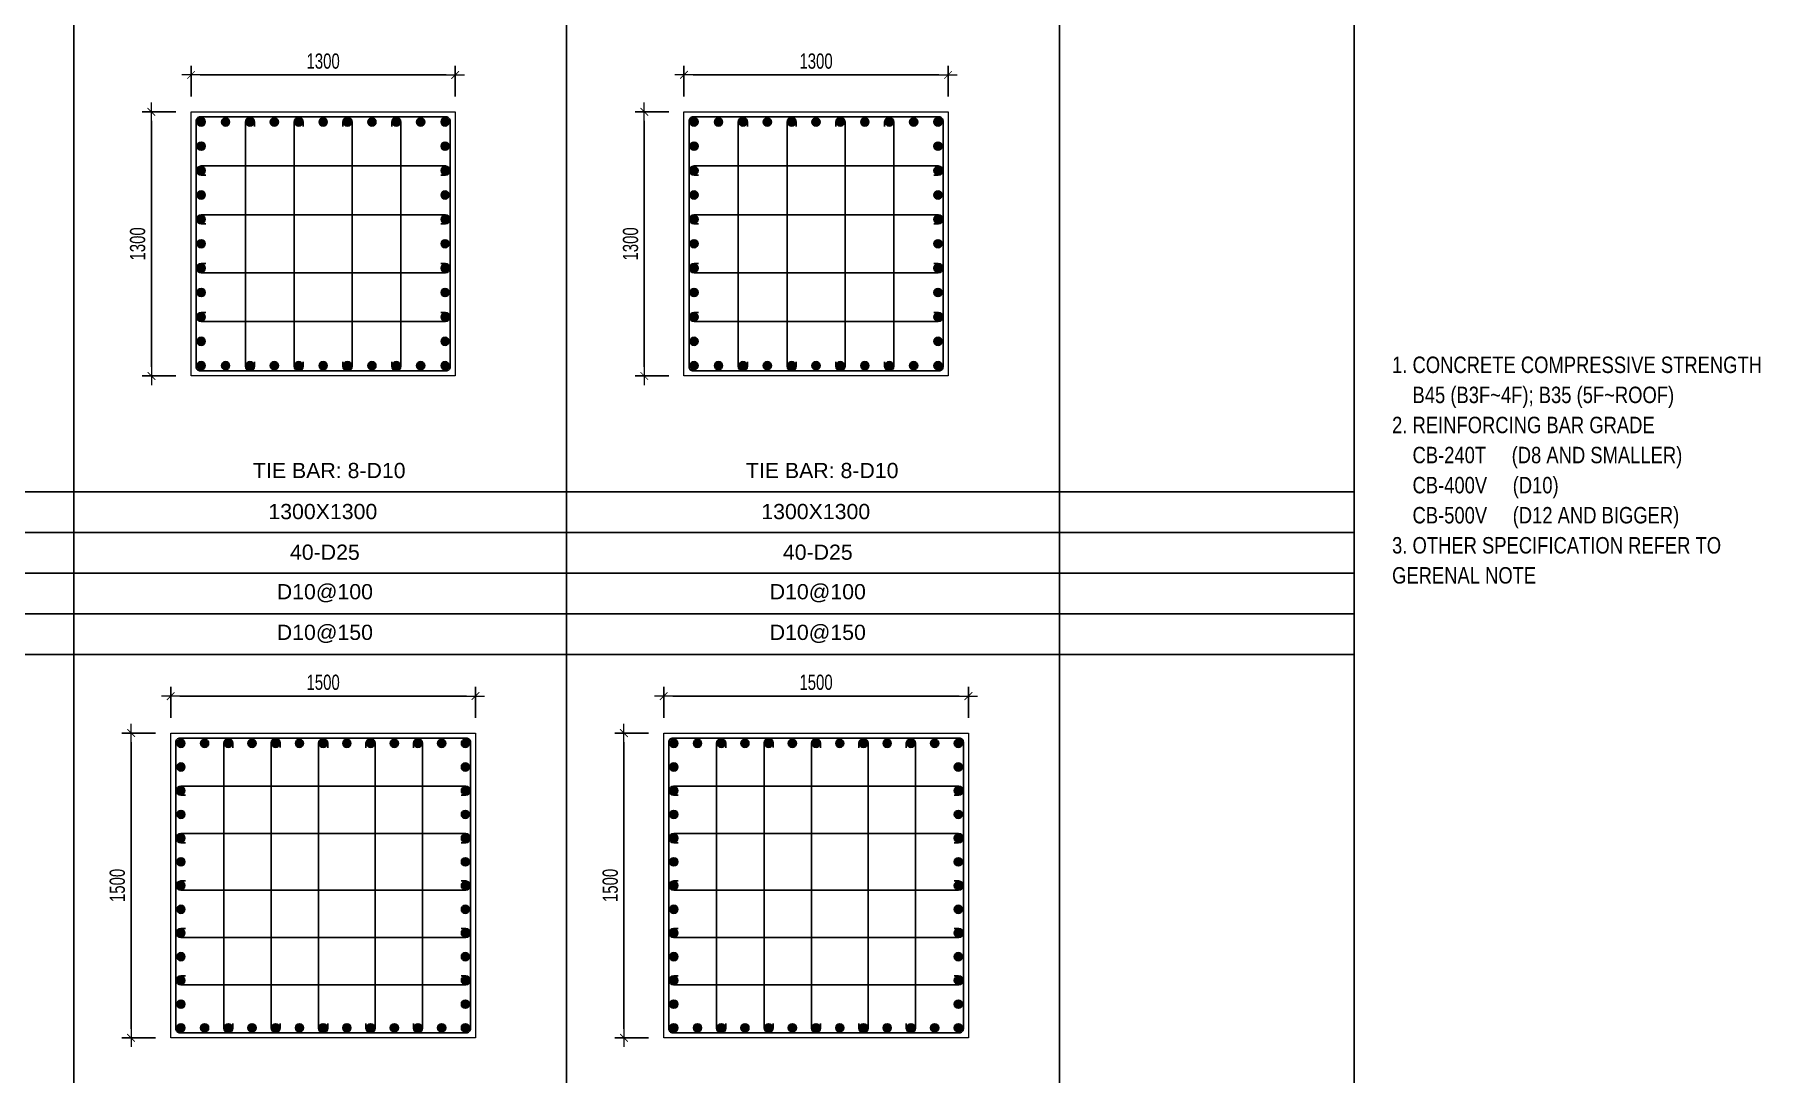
# Model space of a CAD drawing. Header units: millimetres. Extents: x 61878 to 380960, y -19809 to 191918.
# Drawn here: x 372362 to 380857, y 93637 to 98750 of the extents above; entities that cross this region are included whole.
import ezdxf
from ezdxf.enums import TextEntityAlignment as Align

# ---------------------------------------------------------------- set-up
doc = ezdxf.new("R2010")
doc.units = ezdxf.units.MM
doc.linetypes.add('CENTER2', pattern=[1.125, 0.75, -0.125, 0.125, -0.125])
doc.layers.get('Defpoints').update_dxf_attribs({"color": 151, "lineweight": 9})
for name, color, linetype in [('2', 2, 'Continuous'), ('CEN', 1, 'CENTER2'), ('STL', 3, 'Continuous'), ('TIT1', 3, 'Continuous')]:
    doc.layers.add(name, color=color, linetype=linetype)
doc.layers.add('NDC_S_CONTINUOUS', color=3, linetype='Continuous', lineweight=20)
doc.layers.add('NDC_S_DIM', color=1, linetype='Continuous', lineweight=15)
doc.styles.add('ARIAL', font='arial.ttf', dxfattribs={"width": 0.8})
doc.styles.add('NDC_ARIAL', font='arial.ttf', dxfattribs={"width": 0.85})
doc.styles.add('NDC_DIM', font='', dxfattribs={"width": 0.75})
doc.styles.get('NDC_DIM').set_extended_font_data('Dotum')
doc.dimstyles.new('NDC_dim_30', dxfattribs={"dimscale": 30, "dimtxt": 2.5, "dimasz": 1.5, "dimexe": 1.5, "dimexo": 2.5, "dimgap": 1, "dimtad": 1, "dimdec": 0, "dimzin": 0, "dimdsep": 46, "dimtxsty": 'NDC_DIM', "dimblk": 'DIMMARK', "dimcen": 0.09, "dimdle": 1.2, "dimclrd": 1, "dimclre": 1, "dimclrt": 3, "dimadec": 0, "dimazin": 0, "dimtfac": 1, "dimtdec": 0, "dimtix": 1, "dimtofl": 0, "dimtmove": 0, "dimatfit": 3, "dimfxl": 8, "dimfxlon": 1, "dimtolj": 1, "dimtzin": 0, "dimarcsym": 0})

# ---------------------------------------------------------------- blocks, each defined once
blk = doc.blocks.new('DIMMARK')
at = {"layer": 'NDC_S_DIM', "color": 1}
blk.add_line((-1.5, 0), (1, 0), dxfattribs=at)
at = {"layer": 'NDC_S_DIM', "color": 2, "const_width": 0.1}
blk.add_lwpolyline([(-0.42, -0.42), (0.42, 0.42)], dxfattribs=at)
blk = doc.blocks.new('*D1611')
at = {"layer": 'Defpoints', "color": 0, "ltscale": 40, "transparency": 16777216}
for p in [(374532.7, 95494.2), (373032.7, 95312.6), (374532.7, 95312.6)]:
    blk.add_point(p, dxfattribs=at)
at = {"layer": 'NDC_S_DIM', "color": 1, "lineweight": -2, "ltscale": 40, "transparency": 16777216}
for p, q in [((373032.7, 95387.6), (373032.7, 95539.2)), ((373077.7, 95494.2), (374487.7, 95494.2)), ((374532.7, 95387.6), (374532.7, 95539.2))]:
    blk.add_line(p, q, dxfattribs=at)
at = {"layer": 'NDC_S_DIM', "color": 1, "lineweight": -2, "ltscale": 40, "transparency": 16777216, "xscale": 45, "yscale": 45, "zscale": 45, "rotation": 180}
blk.add_blockref('DIMMARK', (373032.7, 95494.2), dxfattribs=at)
at = {"layer": 'NDC_S_DIM', "color": 1, "lineweight": -2, "ltscale": 40, "transparency": 16777216, "xscale": 45, "yscale": 45, "zscale": 45}
blk.add_blockref('DIMMARK', (374532.7, 95494.2), dxfattribs=at)
at = {"layer": 'NDC_S_DIM', "color": 3, "ltscale": 40, "transparency": 16777216, "insert": (373782.7, 95561.8), "char_height": 75, "attachment_point": 5, "style": 'NDC_DIM'}
blk.add_mtext('\\A1;1500', dxfattribs=at)
blk = doc.blocks.new('*D1612')
at = {"layer": 'Defpoints', "color": 0, "ltscale": 40, "transparency": 16777216}
for p in [(373032.7, 95312.6), (372837.3, 93812.6), (373032.7, 93812.6)]:
    blk.add_point(p, dxfattribs=at)
at = {"layer": 'NDC_S_DIM', "color": 1, "lineweight": -2, "ltscale": 40, "transparency": 16777216}
for p, q in [((372957.7, 95312.6), (372792.3, 95312.6)), ((372837.3, 95267.6), (372837.3, 93857.6)), ((372957.7, 93812.6), (372792.3, 93812.6))]:
    blk.add_line(p, q, dxfattribs=at)
at = {"layer": 'NDC_S_DIM', "color": 1, "lineweight": -2, "ltscale": 40, "transparency": 16777216, "xscale": 45, "yscale": 45, "zscale": 45}
for p, rotation in [((372837.3, 95312.6), 90), ((372837.3, 93812.6), 270)]:
    blk.add_blockref('DIMMARK', p, dxfattribs=dict(at, rotation=rotation))
at = {"layer": 'NDC_S_DIM', "color": 3, "ltscale": 40, "transparency": 16777216, "insert": (372769.8, 94562.6), "char_height": 75, "attachment_point": 5, "rotation": 90, "style": 'NDC_DIM'}
blk.add_mtext('\\A1;1500', dxfattribs=at)
blk = doc.blocks.new('8')
at = {"layer": '2'}
blk.add_hatch(color=256, dxfattribs=at).paths.add_polyline_path([(20, 0, 0.386127), (1.9, 19.9), (-1.9, 19.9, 0.386127), (-20, 0, 1)])
blk.add_circle((0, 0), 20, dxfattribs=at)
blk = doc.blocks.new('5')
at = {"layer": 'CEN', "rotation": 180}
blk.add_blockref('8', (0, 0), dxfattribs=at)
blk = doc.blocks.new('*U1605')
at = {"layer": 'STL', "xscale": -1, "rotation": 270}
blk.add_blockref('5', (0, 0), dxfattribs=at)
blk = doc.blocks.new('*U1606')
at = {"layer": 'NDC_S_DIM', "color": 0, "linetype": 'ByBlock', "lineweight": -2, "transparency": 16777216}
for p in [(306243.8, 76813.8), (306360.5, 76813.8), (306477.2, 76813.8), (306593.9, 76813.8), (306710.6, 76813.8), (306827.3, 76813.8), (306944, 76813.8), (307060.7, 76813.8), (307177.4, 76813.8), (307294.1, 76813.8), (307410.8, 76813.8), (307527.5, 76813.8), (307644.2, 76813.8)]:
    blk.add_blockref('*U1605', p, dxfattribs=at)
blk = doc.blocks.new('*U1607')
at = {"layer": 'STL', "xscale": -1, "rotation": 270}
blk.add_blockref('5', (0, 0), dxfattribs=at)
blk = doc.blocks.new('*U1608')
at = {"layer": 'NDC_S_DIM', "color": 0, "linetype": 'ByBlock', "lineweight": -2, "transparency": 16777216}
for p in [(306243.8, 76813.8), (306360.5, 76813.8), (306477.2, 76813.8), (306593.9, 76813.8), (306710.6, 76813.8), (306827.3, 76813.8), (306944, 76813.8), (307060.7, 76813.8), (307177.4, 76813.8), (307294.1, 76813.8), (307410.8, 76813.8), (307527.5, 76813.8), (307644.2, 76813.8)]:
    blk.add_blockref('*U1607', p, dxfattribs=at)
blk = doc.blocks.new('*U1609')
at = {"layer": 'STL', "xscale": -1, "rotation": 270}
blk.add_blockref('5', (0, 0), dxfattribs=at)
blk = doc.blocks.new('*U1610')
at = {"layer": 'NDC_S_DIM', "color": 0, "linetype": 'ByBlock', "lineweight": -2, "transparency": 16777216}
for p in [(306243.8, 76813.8), (306360.5, 76813.8), (306477.2, 76813.8), (306593.9, 76813.8), (306710.6, 76813.8), (306827.3, 76813.8), (306944, 76813.8), (307060.7, 76813.8), (307177.4, 76813.8), (307294.1, 76813.8), (307410.8, 76813.8), (307527.5, 76813.8), (307644.2, 76813.8)]:
    blk.add_blockref('*U1609', p, dxfattribs=at)
blk = doc.blocks.new('*U1603')
at = {"layer": 'STL', "xscale": -1, "rotation": 270}
blk.add_blockref('5', (0, 0), dxfattribs=at)
blk = doc.blocks.new('*U1604')
at = {"layer": 'NDC_S_DIM', "color": 0, "linetype": 'ByBlock', "lineweight": -2, "transparency": 16777216}
for p in [(306243.8, 76813.8), (306360.5, 76813.8), (306477.2, 76813.8), (306593.9, 76813.8), (306710.6, 76813.8), (306827.3, 76813.8), (306944, 76813.8), (307060.7, 76813.8), (307177.4, 76813.8), (307294.1, 76813.8), (307410.8, 76813.8), (307527.5, 76813.8), (307644.2, 76813.8)]:
    blk.add_blockref('*U1603', p, dxfattribs=at)
blk = doc.blocks.new('*D1621')
at = {"layer": 'Defpoints', "color": 0, "ltscale": 40, "transparency": 16777216}
for p in [(374432.7, 98551.2), (373132.7, 98369.6), (374432.7, 98369.6)]:
    blk.add_point(p, dxfattribs=at)
at = {"layer": 'NDC_S_DIM', "color": 1, "lineweight": -2, "ltscale": 40, "transparency": 16777216}
for p, q in [((373132.7, 98444.6), (373132.7, 98596.2)), ((373177.7, 98551.2), (374387.7, 98551.2)), ((374432.7, 98444.6), (374432.7, 98596.2))]:
    blk.add_line(p, q, dxfattribs=at)
at = {"layer": 'NDC_S_DIM', "color": 1, "lineweight": -2, "ltscale": 40, "transparency": 16777216, "xscale": 45, "yscale": 45, "zscale": 45, "rotation": 180}
blk.add_blockref('DIMMARK', (373132.7, 98551.2), dxfattribs=at)
at = {"layer": 'NDC_S_DIM', "color": 1, "lineweight": -2, "ltscale": 40, "transparency": 16777216, "xscale": 45, "yscale": 45, "zscale": 45}
blk.add_blockref('DIMMARK', (374432.7, 98551.2), dxfattribs=at)
at = {"layer": 'NDC_S_DIM', "color": 3, "ltscale": 40, "transparency": 16777216, "insert": (373782.7, 98618.7), "char_height": 75, "attachment_point": 5, "style": 'NDC_DIM'}
blk.add_mtext('\\A1;1300', dxfattribs=at)
blk = doc.blocks.new('*D1622')
at = {"layer": 'Defpoints', "color": 0, "ltscale": 40, "transparency": 16777216}
for p in [(373132.7, 98369.6), (372937.3, 97069.6), (373132.7, 97069.6)]:
    blk.add_point(p, dxfattribs=at)
at = {"layer": 'NDC_S_DIM', "color": 1, "lineweight": -2, "ltscale": 40, "transparency": 16777216}
for p, q in [((373057.7, 98369.6), (372892.3, 98369.6)), ((372937.3, 98324.6), (372937.3, 97114.6)), ((373057.7, 97069.6), (372892.3, 97069.6))]:
    blk.add_line(p, q, dxfattribs=at)
at = {"layer": 'NDC_S_DIM', "color": 1, "lineweight": -2, "ltscale": 40, "transparency": 16777216, "xscale": 45, "yscale": 45, "zscale": 45}
for p, rotation in [((372937.3, 98369.6), 90), ((372937.3, 97069.6), 270)]:
    blk.add_blockref('DIMMARK', p, dxfattribs=dict(at, rotation=rotation))
at = {"layer": 'NDC_S_DIM', "color": 3, "ltscale": 40, "transparency": 16777216, "insert": (372869.8, 97719.6), "char_height": 75, "attachment_point": 5, "rotation": 90, "style": 'NDC_DIM'}
blk.add_mtext('\\A1;1300', dxfattribs=at)
blk = doc.blocks.new('*U1613')
at = {"layer": 'STL', "xscale": -1, "rotation": 270}
blk.add_blockref('5', (0, 0), dxfattribs=at)
blk = doc.blocks.new('*U1614')
at = {"layer": 'NDC_S_DIM', "color": 0, "linetype": 'ByBlock', "lineweight": -2, "transparency": 16777216}
for p in [(308919.8, 95186.4), (309039.9, 95186.4), (309159.9, 95186.4), (309280, 95186.4), (309400, 95186.4), (309520.1, 95186.4), (309640.1, 95186.4), (309760.2, 95186.4), (309880.2, 95186.4), (310000.3, 95186.4), (310120.3, 95186.4)]:
    blk.add_blockref('*U1613', p, dxfattribs=at)
blk = doc.blocks.new('*U1615')
at = {"layer": 'STL', "xscale": -1, "rotation": 270}
blk.add_blockref('5', (0, 0), dxfattribs=at)
blk = doc.blocks.new('*U1616')
at = {"layer": 'NDC_S_DIM', "color": 0, "linetype": 'ByBlock', "lineweight": -2, "transparency": 16777216}
for p in [(308919.8, 95186.4), (309039.9, 95186.4), (309159.9, 95186.4), (309280, 95186.4), (309400, 95186.4), (309520.1, 95186.4), (309640.1, 95186.4), (309760.2, 95186.4), (309880.2, 95186.4), (310000.3, 95186.4), (310120.3, 95186.4)]:
    blk.add_blockref('*U1615', p, dxfattribs=at)
blk = doc.blocks.new('*U1617')
at = {"layer": 'STL', "xscale": -1, "rotation": 270}
blk.add_blockref('5', (0, 0), dxfattribs=at)
blk = doc.blocks.new('*U1618')
at = {"layer": 'NDC_S_DIM', "color": 0, "linetype": 'ByBlock', "lineweight": -2, "transparency": 16777216}
for p in [(308919.8, 95186.4), (309039.9, 95186.4), (309159.9, 95186.4), (309280, 95186.4), (309400, 95186.4), (309520.1, 95186.4), (309640.1, 95186.4), (309760.2, 95186.4), (309880.2, 95186.4), (310000.3, 95186.4), (310120.3, 95186.4)]:
    blk.add_blockref('*U1617', p, dxfattribs=at)
blk = doc.blocks.new('*U1619')
at = {"layer": 'STL', "xscale": -1, "rotation": 270}
blk.add_blockref('5', (0, 0), dxfattribs=at)
blk = doc.blocks.new('*U1620')
at = {"layer": 'NDC_S_DIM', "color": 0, "linetype": 'ByBlock', "lineweight": -2, "transparency": 16777216}
for p in [(308919.8, 95186.4), (309039.9, 95186.4), (309159.9, 95186.4), (309280, 95186.4), (309400, 95186.4), (309520.1, 95186.4), (309640.1, 95186.4), (309760.2, 95186.4), (309880.2, 95186.4), (310000.3, 95186.4), (310120.3, 95186.4)]:
    blk.add_blockref('*U1619', p, dxfattribs=at)
blk = doc.blocks.new('*D1673')
at = {"layer": 'Defpoints', "color": 0, "ltscale": 40, "transparency": 16777216}
for p in [(376958.8, 95494.2), (375458.8, 95312.6), (376958.8, 95312.6)]:
    blk.add_point(p, dxfattribs=at)
at = {"layer": 'NDC_S_DIM', "color": 1, "lineweight": -2, "ltscale": 40, "transparency": 16777216}
for p, q in [((375458.8, 95387.6), (375458.8, 95539.2)), ((375503.8, 95494.2), (376913.8, 95494.2)), ((376958.8, 95387.6), (376958.8, 95539.2))]:
    blk.add_line(p, q, dxfattribs=at)
at = {"layer": 'NDC_S_DIM', "color": 1, "lineweight": -2, "ltscale": 40, "transparency": 16777216, "xscale": 45, "yscale": 45, "zscale": 45, "rotation": 180}
blk.add_blockref('DIMMARK', (375458.8, 95494.2), dxfattribs=at)
at = {"layer": 'NDC_S_DIM', "color": 1, "lineweight": -2, "ltscale": 40, "transparency": 16777216, "xscale": 45, "yscale": 45, "zscale": 45}
blk.add_blockref('DIMMARK', (376958.8, 95494.2), dxfattribs=at)
at = {"layer": 'NDC_S_DIM', "color": 3, "ltscale": 40, "transparency": 16777216, "insert": (376208.8, 95561.8), "char_height": 75, "attachment_point": 5, "style": 'NDC_DIM'}
blk.add_mtext('\\A1;1500', dxfattribs=at)
blk = doc.blocks.new('*D1674')
at = {"layer": 'Defpoints', "color": 0, "ltscale": 40, "transparency": 16777216}
for p in [(375458.8, 95312.6), (375263.4, 93812.6), (375458.8, 93812.6)]:
    blk.add_point(p, dxfattribs=at)
at = {"layer": 'NDC_S_DIM', "color": 1, "lineweight": -2, "ltscale": 40, "transparency": 16777216}
for p, q in [((375383.8, 95312.6), (375218.4, 95312.6)), ((375263.4, 95267.6), (375263.4, 93857.6)), ((375383.8, 93812.6), (375218.4, 93812.6))]:
    blk.add_line(p, q, dxfattribs=at)
at = {"layer": 'NDC_S_DIM', "color": 1, "lineweight": -2, "ltscale": 40, "transparency": 16777216, "xscale": 45, "yscale": 45, "zscale": 45}
for p, rotation in [((375263.4, 95312.6), 90), ((375263.4, 93812.6), 270)]:
    blk.add_blockref('DIMMARK', p, dxfattribs=dict(at, rotation=rotation))
at = {"layer": 'NDC_S_DIM', "color": 3, "ltscale": 40, "transparency": 16777216, "insert": (375195.9, 94562.6), "char_height": 75, "attachment_point": 5, "rotation": 90, "style": 'NDC_DIM'}
blk.add_mtext('\\A1;1500', dxfattribs=at)
blk = doc.blocks.new('*U1653')
at = {"layer": 'STL', "xscale": -1, "rotation": 270}
blk.add_blockref('5', (0, 0), dxfattribs=at)
blk = doc.blocks.new('*U1654')
at = {"layer": 'NDC_S_DIM', "color": 0, "linetype": 'ByBlock', "lineweight": -2, "transparency": 16777216}
for p in [(306243.8, 76813.8), (306360.5, 76813.8), (306477.2, 76813.8), (306593.9, 76813.8), (306710.6, 76813.8), (306827.3, 76813.8), (306944, 76813.8), (307060.7, 76813.8), (307177.4, 76813.8), (307294.1, 76813.8), (307410.8, 76813.8), (307527.5, 76813.8), (307644.2, 76813.8)]:
    blk.add_blockref('*U1653', p, dxfattribs=at)
blk = doc.blocks.new('*U1655')
at = {"layer": 'STL', "xscale": -1, "rotation": 270}
blk.add_blockref('5', (0, 0), dxfattribs=at)
blk = doc.blocks.new('*U1656')
at = {"layer": 'NDC_S_DIM', "color": 0, "linetype": 'ByBlock', "lineweight": -2, "transparency": 16777216}
for p in [(306243.8, 76813.8), (306360.5, 76813.8), (306477.2, 76813.8), (306593.9, 76813.8), (306710.6, 76813.8), (306827.3, 76813.8), (306944, 76813.8), (307060.7, 76813.8), (307177.4, 76813.8), (307294.1, 76813.8), (307410.8, 76813.8), (307527.5, 76813.8), (307644.2, 76813.8)]:
    blk.add_blockref('*U1655', p, dxfattribs=at)
blk = doc.blocks.new('*U1657')
at = {"layer": 'STL', "xscale": -1, "rotation": 270}
blk.add_blockref('5', (0, 0), dxfattribs=at)
blk = doc.blocks.new('*U1658')
at = {"layer": 'NDC_S_DIM', "color": 0, "linetype": 'ByBlock', "lineweight": -2, "transparency": 16777216}
for p in [(306243.8, 76813.8), (306360.5, 76813.8), (306477.2, 76813.8), (306593.9, 76813.8), (306710.6, 76813.8), (306827.3, 76813.8), (306944, 76813.8), (307060.7, 76813.8), (307177.4, 76813.8), (307294.1, 76813.8), (307410.8, 76813.8), (307527.5, 76813.8), (307644.2, 76813.8)]:
    blk.add_blockref('*U1657', p, dxfattribs=at)
blk = doc.blocks.new('*U1651')
at = {"layer": 'STL', "xscale": -1, "rotation": 270}
blk.add_blockref('5', (0, 0), dxfattribs=at)
blk = doc.blocks.new('*U1652')
at = {"layer": 'NDC_S_DIM', "color": 0, "linetype": 'ByBlock', "lineweight": -2, "transparency": 16777216}
for p in [(306243.8, 76813.8), (306360.5, 76813.8), (306477.2, 76813.8), (306593.9, 76813.8), (306710.6, 76813.8), (306827.3, 76813.8), (306944, 76813.8), (307060.7, 76813.8), (307177.4, 76813.8), (307294.1, 76813.8), (307410.8, 76813.8), (307527.5, 76813.8), (307644.2, 76813.8)]:
    blk.add_blockref('*U1651', p, dxfattribs=at)
blk = doc.blocks.new('*D1677')
at = {"layer": 'Defpoints', "color": 0, "ltscale": 40, "transparency": 16777216}
for p in [(376858.8, 98551.2), (375558.8, 98369.6), (376858.8, 98369.6)]:
    blk.add_point(p, dxfattribs=at)
at = {"layer": 'NDC_S_DIM', "color": 1, "lineweight": -2, "ltscale": 40, "transparency": 16777216}
for p, q in [((375558.8, 98444.6), (375558.8, 98596.2)), ((375603.8, 98551.2), (376813.8, 98551.2)), ((376858.8, 98444.6), (376858.8, 98596.2))]:
    blk.add_line(p, q, dxfattribs=at)
at = {"layer": 'NDC_S_DIM', "color": 1, "lineweight": -2, "ltscale": 40, "transparency": 16777216, "xscale": 45, "yscale": 45, "zscale": 45, "rotation": 180}
blk.add_blockref('DIMMARK', (375558.8, 98551.2), dxfattribs=at)
at = {"layer": 'NDC_S_DIM', "color": 1, "lineweight": -2, "ltscale": 40, "transparency": 16777216, "xscale": 45, "yscale": 45, "zscale": 45}
blk.add_blockref('DIMMARK', (376858.8, 98551.2), dxfattribs=at)
at = {"layer": 'NDC_S_DIM', "color": 3, "ltscale": 40, "transparency": 16777216, "insert": (376208.8, 98618.7), "char_height": 75, "attachment_point": 5, "style": 'NDC_DIM'}
blk.add_mtext('\\A1;1300', dxfattribs=at)
blk = doc.blocks.new('*D1678')
at = {"layer": 'Defpoints', "color": 0, "ltscale": 40, "transparency": 16777216}
for p in [(375558.8, 98369.6), (375363.4, 97069.6), (375558.8, 97069.6)]:
    blk.add_point(p, dxfattribs=at)
at = {"layer": 'NDC_S_DIM', "color": 1, "lineweight": -2, "ltscale": 40, "transparency": 16777216}
for p, q in [((375483.8, 98369.6), (375318.4, 98369.6)), ((375363.4, 98324.6), (375363.4, 97114.6)), ((375483.8, 97069.6), (375318.4, 97069.6))]:
    blk.add_line(p, q, dxfattribs=at)
at = {"layer": 'NDC_S_DIM', "color": 1, "lineweight": -2, "ltscale": 40, "transparency": 16777216, "xscale": 45, "yscale": 45, "zscale": 45}
for p, rotation in [((375363.4, 98369.6), 90), ((375363.4, 97069.6), 270)]:
    blk.add_blockref('DIMMARK', p, dxfattribs=dict(at, rotation=rotation))
at = {"layer": 'NDC_S_DIM', "color": 3, "ltscale": 40, "transparency": 16777216, "insert": (375295.9, 97719.6), "char_height": 75, "attachment_point": 5, "rotation": 90, "style": 'NDC_DIM'}
blk.add_mtext('\\A1;1300', dxfattribs=at)
blk = doc.blocks.new('*U1647')
at = {"layer": 'STL', "xscale": -1, "rotation": 270}
blk.add_blockref('5', (0, 0), dxfattribs=at)
blk = doc.blocks.new('*U1648')
at = {"layer": 'NDC_S_DIM', "color": 0, "linetype": 'ByBlock', "lineweight": -2, "transparency": 16777216}
for p in [(308919.8, 95186.4), (309039.9, 95186.4), (309159.9, 95186.4), (309280, 95186.4), (309400, 95186.4), (309520.1, 95186.4), (309640.1, 95186.4), (309760.2, 95186.4), (309880.2, 95186.4), (310000.3, 95186.4), (310120.3, 95186.4)]:
    blk.add_blockref('*U1647', p, dxfattribs=at)
blk = doc.blocks.new('*U1649')
at = {"layer": 'STL', "xscale": -1, "rotation": 270}
blk.add_blockref('5', (0, 0), dxfattribs=at)
blk = doc.blocks.new('*U1650')
at = {"layer": 'NDC_S_DIM', "color": 0, "linetype": 'ByBlock', "lineweight": -2, "transparency": 16777216}
for p in [(308919.8, 95186.4), (309039.9, 95186.4), (309159.9, 95186.4), (309280, 95186.4), (309400, 95186.4), (309520.1, 95186.4), (309640.1, 95186.4), (309760.2, 95186.4), (309880.2, 95186.4), (310000.3, 95186.4), (310120.3, 95186.4)]:
    blk.add_blockref('*U1649', p, dxfattribs=at)
blk = doc.blocks.new('*U1635')
at = {"layer": 'STL', "xscale": -1, "rotation": 270}
blk.add_blockref('5', (0, 0), dxfattribs=at)
blk = doc.blocks.new('*U1636')
at = {"layer": 'NDC_S_DIM', "color": 0, "linetype": 'ByBlock', "lineweight": -2, "transparency": 16777216}
for p in [(308919.8, 95186.4), (309039.9, 95186.4), (309159.9, 95186.4), (309280, 95186.4), (309400, 95186.4), (309520.1, 95186.4), (309640.1, 95186.4), (309760.2, 95186.4), (309880.2, 95186.4), (310000.3, 95186.4), (310120.3, 95186.4)]:
    blk.add_blockref('*U1635', p, dxfattribs=at)
blk = doc.blocks.new('*U1637')
at = {"layer": 'STL', "xscale": -1, "rotation": 270}
blk.add_blockref('5', (0, 0), dxfattribs=at)
blk = doc.blocks.new('*U1638')
at = {"layer": 'NDC_S_DIM', "color": 0, "linetype": 'ByBlock', "lineweight": -2, "transparency": 16777216}
for p in [(308919.8, 95186.4), (309039.9, 95186.4), (309159.9, 95186.4), (309280, 95186.4), (309400, 95186.4), (309520.1, 95186.4), (309640.1, 95186.4), (309760.2, 95186.4), (309880.2, 95186.4), (310000.3, 95186.4), (310120.3, 95186.4)]:
    blk.add_blockref('*U1637', p, dxfattribs=at)
blk = doc.blocks.new('GN')
at = {"layer": 'TIT1', "insert": (0, 0), "char_height": 81, "width": 1996.298, "attachment_point": 1, "line_spacing_factor": 1.096296, "style": 'ARIAL'}
blk.add_mtext('\\A1;1. CONCRETE COMPRESSIVE STRENGTH\\P    B45 (B3F~4F); B35 (5F~ROOF)\\P2. REINFORCING BAR GRADE\\P    CB-240T     (D8 AND SMALLER)\\P    CB-400V     (D10)\\P    CB-500V     (D12 AND BIGGER)\\P3. OTHER SPECIFICATION REFER TO GERENAL NOTE ', dxfattribs=at)

msp = doc.modelspace()

# ---------------------------------------------------------------- linework, layer by layer
at = {"layer": '2', "lineweight": -2, "ltscale": 1000}
for points in [[(374407.7, 98324.6), (374407.7, 97114.6, -0.414214), (374387.7, 97094.6), (373177.7, 97094.6, -0.414214), (373157.7, 97114.6), (373157.7, 98324.6, -0.414214), (373177.7, 98344.6), (374387.7, 98344.6, -0.414214)], [(376833.8, 98324.6), (376833.8, 97114.6, -0.414214), (376813.8, 97094.6), (375603.8, 97094.6, -0.414214), (375583.8, 97114.6), (375583.8, 98324.6, -0.414214), (375603.8, 98344.6), (376813.8, 98344.6, -0.414214)], [(374507.7, 95267.6), (374507.7, 93857.6, -0.414214), (374487.7, 93837.6), (373077.7, 93837.6, -0.414214), (373057.7, 93857.6), (373057.7, 95267.6, -0.414214), (373077.7, 95287.6), (374487.7, 95287.6, -0.414214)], [(376933.8, 95267.6), (376933.8, 93857.6, -0.414214), (376913.8, 93837.6), (375503.8, 93837.6, -0.414214), (375483.8, 93857.6), (375483.8, 95267.6, -0.414214), (375503.8, 95287.6), (376913.8, 95287.6, -0.414214)]]:
    msp.add_lwpolyline(points, format="xyb", close=True, dxfattribs=at)
at = {"layer": '2'}
for points in [[(373445, 97139.2), (373445, 97117.1, -1), (373400, 97117.1), (373400, 98319.1, -1), (373445, 98319.1), (373445, 98296.9)], [(373685.1, 97139.2), (373685.1, 97117.1, -1), (373640.1, 97117.1), (373640.1, 98319.1, -1), (373685.1, 98319.1), (373685.1, 98296.9)], [(373880.2, 97139.2), (373880.2, 97117.1, 1), (373925.2, 97117.1), (373925.2, 98319.1, 1), (373880.2, 98319.1), (373880.2, 98296.9)], [(374120.3, 97139.2), (374120.3, 97117.1, 1), (374165.3, 97117.1), (374165.3, 98319.1, 1), (374120.3, 98319.1), (374120.3, 98296.9)], [(375871.1, 97139.2), (375871.1, 97117.1, -1), (375826.1, 97117.1), (375826.1, 98319.1, -1), (375871.1, 98319.1), (375871.1, 98296.9)], [(376111.2, 97139.2), (376111.2, 97117.1, -1), (376066.2, 97117.1), (376066.2, 98319.1, -1), (376111.2, 98319.1), (376111.2, 98296.9)], [(376306.3, 97139.2), (376306.3, 97117.1, 1), (376351.3, 97117.1), (376351.3, 98319.1, 1), (376306.3, 98319.1), (376306.3, 98296.9)], [(376546.4, 97139.2), (376546.4, 97117.1, 1), (376591.4, 97117.1), (376591.4, 98319.1, 1), (376546.4, 98319.1), (376546.4, 98296.9)], [(373204.6, 98057.9), (373182.4, 98057.9, -1), (373182.4, 98103), (374384.5, 98103, -1), (374384.5, 98057.9), (374362.3, 98057.9)], [(375630.7, 98057.9), (375608.5, 98057.9, -1), (375608.5, 98103), (376810.6, 98103, -1), (376810.6, 98057.9), (376788.4, 98057.9)], [(373204.6, 97817.8), (373182.4, 97817.8, -1), (373182.4, 97862.9), (374384.5, 97862.9, -1), (374384.5, 97817.8), (374362.3, 97817.8)], [(375630.7, 97817.8), (375608.5, 97817.8, -1), (375608.5, 97862.9), (376810.6, 97862.9, -1), (376810.6, 97817.8), (376788.4, 97817.8)], [(373204.6, 97622.8), (373182.4, 97622.8, 1), (373182.4, 97577.8), (374384.5, 97577.8, 1), (374384.5, 97622.8), (374362.3, 97622.8)], [(375630.7, 97622.8), (375608.5, 97622.8, 1), (375608.5, 97577.8), (376810.6, 97577.8, 1), (376810.6, 97622.8), (376788.4, 97622.8)], [(373204.6, 97382.7), (373182.4, 97382.7, 1), (373182.4, 97337.7), (374384.5, 97337.7, 1), (374384.5, 97382.7), (374362.3, 97382.7)], [(375630.7, 97382.7), (375608.5, 97382.7, 1), (375608.5, 97337.7), (376810.6, 97337.7, 1), (376810.6, 97382.7), (376788.4, 97382.7)], [(373338.4, 93882.3), (373338.4, 93860.1, -1), (373293.3, 93860.1), (373293.3, 95262.1, -1), (373338.4, 95262.1), (373338.4, 95240)], [(373571.8, 93883.8), (373571.8, 93861.6, -1), (373526.8, 93861.6), (373526.8, 95263.6, -1), (373571.8, 95263.6), (373571.8, 95241.5)], [(373805.2, 93882.3), (373805.2, 93860.1, -1), (373760.2, 93860.1), (373760.2, 95262.1, -1), (373805.2, 95262.1), (373805.2, 95240)], [(373993.6, 93882.3), (373993.6, 93860.1, 1), (374038.6, 93860.1), (374038.6, 95262.1, 1), (373993.6, 95262.1), (373993.6, 95240)], [(374227, 93882.3), (374227, 93860.1, 1), (374272, 93860.1), (374272, 95262.1, 1), (374227, 95262.1), (374227, 95240)], [(375764.5, 93882.3), (375764.5, 93860.1, -1), (375719.4, 93860.1), (375719.4, 95262.1, -1), (375764.5, 95262.1), (375764.5, 95240)], [(375997.9, 93883.8), (375997.9, 93861.6, -1), (375952.8, 93861.6), (375952.8, 95263.6, -1), (375997.9, 95263.6), (375997.9, 95241.5)], [(376231.3, 93882.3), (376231.3, 93860.1, -1), (376186.3, 93860.1), (376186.3, 95262.1, -1), (376231.3, 95262.1), (376231.3, 95240)], [(376419.7, 93882.3), (376419.7, 93860.1, 1), (376464.7, 93860.1), (376464.7, 95262.1, 1), (376419.7, 95262.1), (376419.7, 95240)], [(376653.1, 93882.3), (376653.1, 93860.1, 1), (376698.1, 93860.1), (376698.1, 95262.1, 1), (376653.1, 95262.1), (376653.1, 95240)], [(373104.6, 95006.2), (373082.4, 95006.2, -1), (373082.4, 95051.2), (374484.5, 95051.2, -1), (374484.5, 95006.2), (374462.3, 95006.2)], [(375530.7, 95006.2), (375508.5, 95006.2, -1), (375508.5, 95051.2), (376910.6, 95051.2, -1), (376910.6, 95006.2), (376888.4, 95006.2)], [(373104.6, 94772.8), (373082.4, 94772.8, -1), (373082.4, 94817.8), (374484.5, 94817.8, -1), (374484.5, 94772.8), (374462.3, 94772.8)], [(375530.7, 94772.8), (375508.5, 94772.8, -1), (375508.5, 94817.8), (376910.6, 94817.8, -1), (376910.6, 94772.8), (376888.4, 94772.8)], [(373104.6, 94584.4), (373082.4, 94584.4, 1), (373082.4, 94539.4), (374484.5, 94539.4, 1), (374484.5, 94584.4), (374462.3, 94584.4)], [(375530.7, 94584.4), (375508.5, 94584.4, 1), (375508.5, 94539.4), (376910.6, 94539.4, 1), (376910.6, 94584.4), (376888.4, 94584.4)], [(373104.6, 94351), (373082.4, 94351, 1), (373082.4, 94306), (374484.5, 94306, 1), (374484.5, 94351), (374462.3, 94351)], [(375530.7, 94351), (375508.5, 94351, 1), (375508.5, 94306), (376910.6, 94306, 1), (376910.6, 94351), (376888.4, 94351)], [(373104.6, 94117.6), (373082.4, 94117.6, 1), (373082.4, 94072.6), (374484.5, 94072.6, 1), (374484.5, 94117.6), (374462.3, 94117.6)], [(375530.7, 94117.6), (375508.5, 94117.6, 1), (375508.5, 94072.6), (376910.6, 94072.6, 1), (376910.6, 94117.6), (376888.4, 94117.6)]]:
    msp.add_lwpolyline(points, format="xyb", dxfattribs=at)
at = {"layer": 'NDC_S_CONTINUOUS', "ltscale": 70}
for points in [[(374432.7, 98369.6), (374432.7, 97069.6), (373132.7, 97069.6), (373132.7, 98369.6), (374432.7, 98369.6)], [(376858.8, 98369.6), (376858.8, 97069.6), (375558.8, 97069.6), (375558.8, 98369.6), (376858.8, 98369.6)], [(374532.7, 95312.6), (374532.7, 93812.6), (373032.7, 93812.6), (373032.7, 95312.6), (374532.7, 95312.6)], [(376958.8, 95312.6), (376958.8, 93812.6), (375458.8, 93812.6), (375458.8, 95312.6), (376958.8, 95312.6)]]:
    msp.add_lwpolyline(points, dxfattribs=at)
at = {"layer": 'TIT1'}
for p, q in [((372555.2, 102204.5), (372555.2, 86304.5)), ((372555.2, 102204.5), (372555.2, 86304.5)), ((374981.3, 102204.5), (374981.3, 86304.5)), ((377407.4, 102204.5), (377407.4, 86292.9)), ((378857.4, 102204.5), (378857.4, 86292.9)), ((378857.4, 95699.1), (365277, 95699.1))]:
    msp.add_line(p, q, dxfattribs=at)
at = {"layer": 'TIT1', "color": 8}
for p, q in [((378857.4, 96499.1), (365277, 96499.1)), ((378857.4, 96299.1), (365277, 96299.1)), ((378857.4, 96099.1), (365277, 96099.1)), ((378857.4, 95899.1), (365277, 95899.1))]:
    msp.add_line(p, q, dxfattribs=at)

# ---------------------------------------------------------------- block references
at = {"layer": 'NDC_S_DIM', "xscale": -1}
for name, p, rotation in [('*U1618', (277996.1, -211799.8), 270), ('*U1620', (279196.5, -211799.8), 270), ('*U1636', (280422.2, -211799.8), 270), ('*U1638', (281622.6, -211799.8), 270), ('*U1616', (64262.6, 192306.5), 180), ('*U1650', (66688.7, 192306.5), 180)]:
    msp.add_blockref(name, p, dxfattribs=dict(at, rotation=rotation))
at = {"layer": 'NDC_S_DIM'}
for name, p in [('*U1614', (64262.6, 3132.7)), ('*U1648', (66688.7, 3132.7)), ('GN', (379044, 97165.1)), ('*U1606', (66838.7, 18448.3)), ('*U1654', (69264.8, 18448.3)), ('*U1608', (66838.7, 17047.9)), ('*U1656', (69264.8, 17047.9))]:
    msp.add_blockref(name, p, dxfattribs=at)
at = {"layer": 'NDC_S_DIM', "rotation": 90}
for name, p in [('*U1610', (449896.3, -212382.1)), ('*U1604', (451296.7, -212382.1)), ('*U1658', (452322.4, -212382.1)), ('*U1652', (453722.8, -212382.1))]:
    msp.add_blockref(name, p, dxfattribs=at)

# ---------------------------------------------------------------- texts
at = {"layer": 'TIT1', "style": 'NDC_ARIAL'}
for s, p in [('TIE BAR: 8-D10', (373812.9, 96604.4)), ('TIE BAR: 8-D10', (376239, 96604.4)), ('1300X1300', (373781.1, 96402.5)), ('1300X1300', (376207.2, 96402.5)), ('40-D25', (373791.2, 96202.5)), ('40-D25', (376217.3, 96202.5)), ('D10@100', (373791.2, 96002.5)), ('D10@100', (376217.3, 96002.5)), ('D10@150', (373791.2, 95802.5)), ('D10@150', (376217.3, 95802.5))]:
    msp.add_text(s, height=75, dxfattribs=at).set_placement(p, align=Align.MIDDLE)

# ---------------------------------------------------------------- dimensions: what is measured, and where the dimension line sits
at = {"layer": 'NDC_S_DIM', "ltscale": 40}
for base, p1, p2, picture, middle in [((374432.7, 98551.2), (373132.7, 98369.6), (374432.7, 98369.6), '*D1621', (373782.7, 98618.7)), ((376858.8, 98551.2), (375558.8, 98369.6), (376858.8, 98369.6), '*D1677', (376208.8, 98618.7)), ((374532.7, 95494.2), (373032.7, 95312.6), (374532.7, 95312.6), '*D1611', (373782.7, 95561.8)), ((376958.8, 95494.2), (375458.8, 95312.6), (376958.8, 95312.6), '*D1673', (376208.8, 95561.8))]:
    dim = msp.add_linear_dim(base=base, p1=p1, p2=p2, dimstyle='NDC_dim_30', dxfattribs=at)
    dim.commit()
    dim.dimension.update_dxf_attribs({"geometry": picture, "text_midpoint": middle})
for base, p1, p2, picture, middle in [((372937.3, 97069.6), (373132.7, 98369.6), (373132.7, 97069.6), '*D1622', (372869.8, 97719.6)), ((375363.4, 97069.6), (375558.8, 98369.6), (375558.8, 97069.6), '*D1678', (375295.9, 97719.6)), ((372837.3, 93812.6), (373032.7, 95312.6), (373032.7, 93812.6), '*D1612', (372769.8, 94562.6)), ((375263.4, 93812.6), (375458.8, 95312.6), (375458.8, 93812.6), '*D1674', (375195.9, 94562.6))]:
    dim = msp.add_linear_dim(base=base, p1=p1, p2=p2, angle=90, dimstyle='NDC_dim_30', dxfattribs=at)
    dim.commit()
    dim.dimension.update_dxf_attribs({"geometry": picture, "text_midpoint": middle})

doc.saveas('drawing.dxf')
